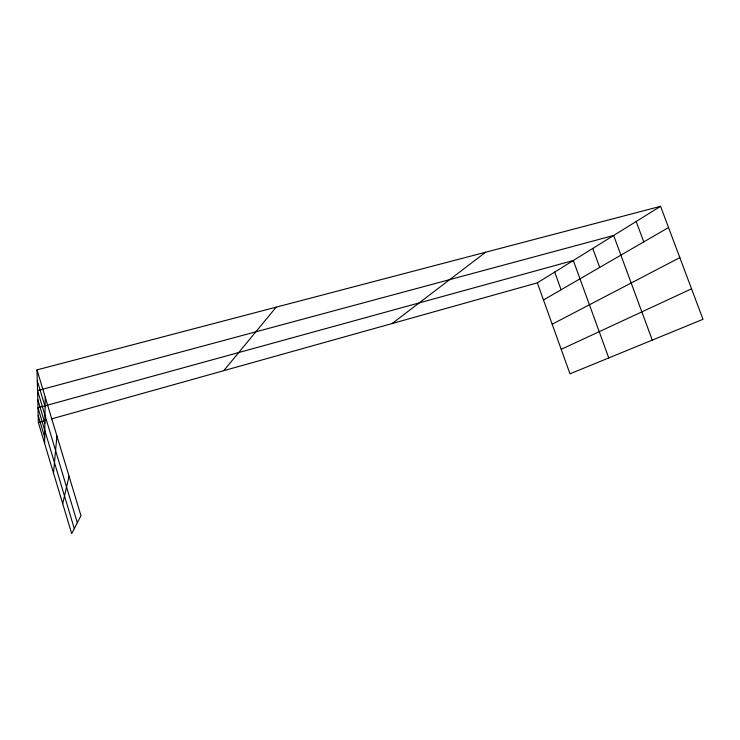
<?xml version="1.0" encoding="UTF-8"?>
<svg xmlns="http://www.w3.org/2000/svg" width="740" height="740" viewBox="0 0 740 740"><rect width="100%" height="100%" fill="white"/><g stroke="black" fill="none" stroke-linecap="round" stroke-linejoin="round"><path stroke-width="1.11" d="M44.631 443.464L45.233 397.195M53.502 473.045L56.925 435.962M62.706 503.718L69.07 476.236M223.758 370.675L276.187 307.156M392.163 323.51L485.662 252.201M537.342 282.856L660.58 206.321L703 319.301L569.994 373.829L537.342 282.856L51.375 418.951M543.484 299.968L668.544 227.541M552.188 324.213L679.838 257.613M561.207 349.326L691.558 288.813M660.58 206.321L37 369.898L80.956 515.669L71.697 533.679L38.369 422.596L45.954 420.468M636.187 221.473L643.782 241.878M652.264 340.104L613.645 235.468L37.537 390.609L77.311 522.764M592.749 248.446L599.696 267.418M608.761 357.938L573.324 260.508L37.981 407.759L74.296 528.619M554.704 272.07L561.096 289.775M37.277 380.767L45.112 406.741M37.768 399.572L44.89 423.252M38.184 415.492L44.705 437.229M37 369.898L38.369 422.596"/></g></svg>
